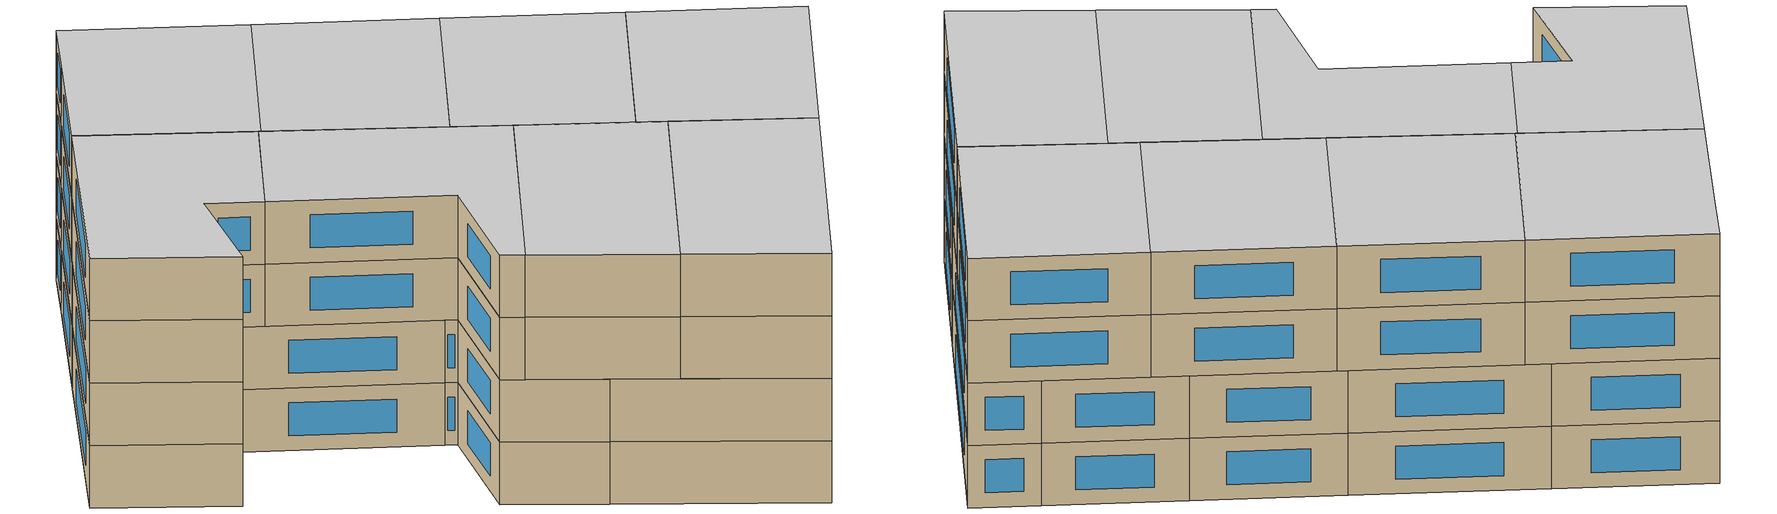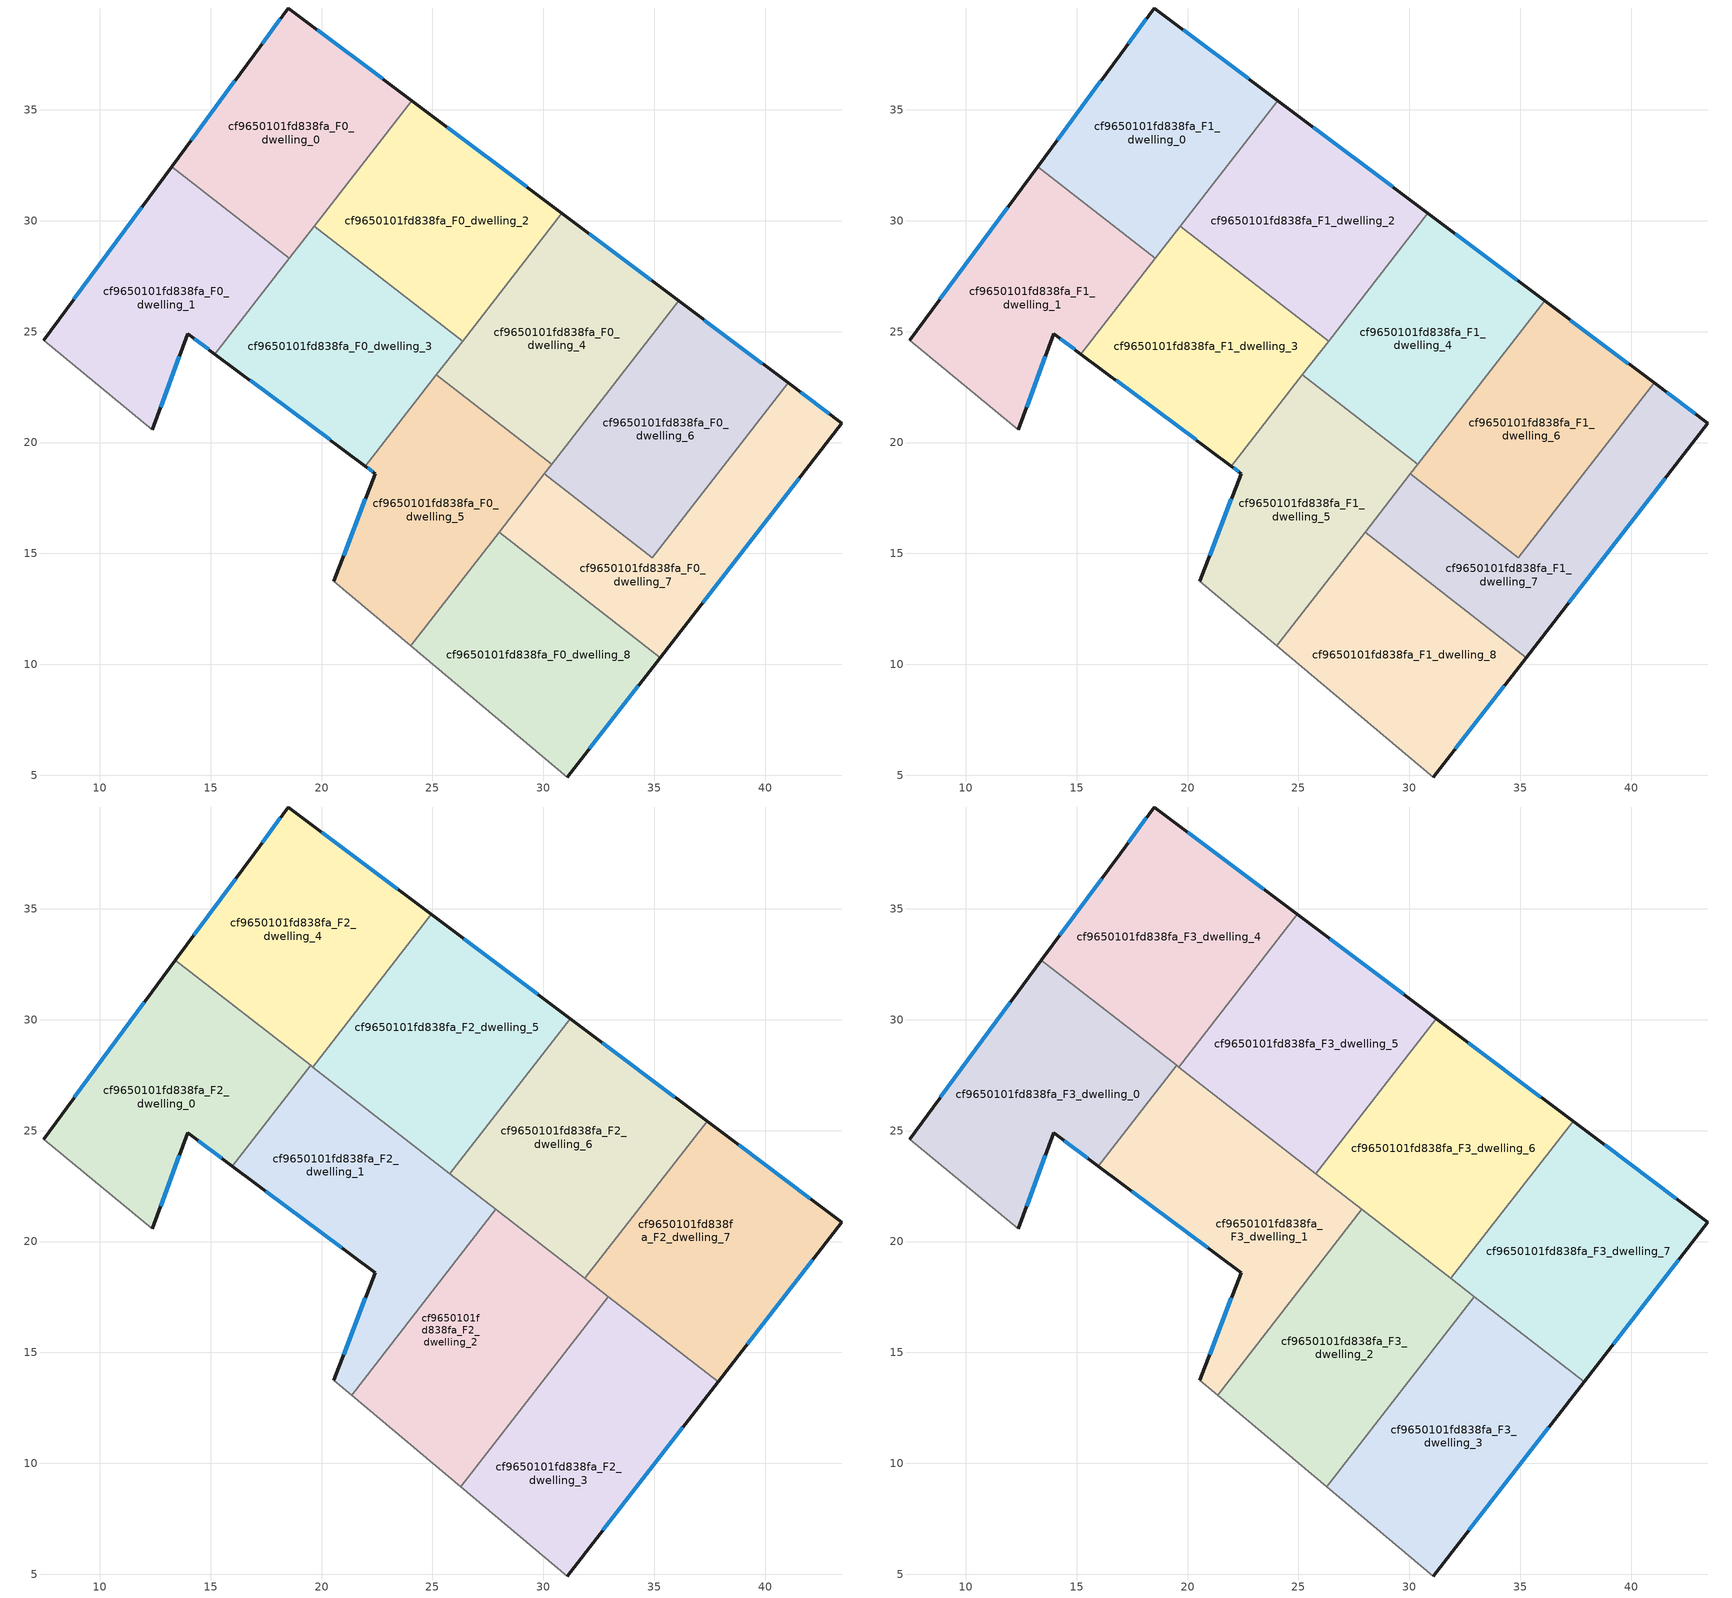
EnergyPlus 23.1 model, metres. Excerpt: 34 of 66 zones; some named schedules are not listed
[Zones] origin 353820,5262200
cf9650101fd838fa_F0_dwelling_0
 floor ground (EU_floor_Construction): 24.07,35.41 18.56,28.31 13.24,32.44 16.97,37.5 18.49,39.59 z0
 wall outside (EU_wall_Construction): 24.07,35.41 18.49,39.59 16.97,37.5 13.24,32.44 z0:3
 wall to cf9650101fd838fa_F0_dwelling_1 (EU_wall_Construction): 13.24,32.44 18.56,28.31 z0:3
 wall to cf9650101fd838fa_F0_dwelling_2 (EU_wall_Construction): 19.68,29.76 24.07,35.41 z0:3
 wall to cf9650101fd838fa_F0_dwelling_3 (EU_wall_Construction): 18.56,28.31 19.68,29.76 z0:3
 window (EU_Window_Construction): 22.76,36.4 19.8,38.61 / 16.1,36.31 14.12,33.63 / 18.14,39.1 17.33,37.99 z0.7:2.3
cf9650101fd838fa_F0_dwelling_1
 floor ground (EU_floor_Construction): 18.56,28.31 15.2,23.99 13.96,24.91 12.37,20.59 7.47,24.61 13.24,32.44 z0
 wall outside (EU_wall_Construction): 13.24,32.44 7.47,24.61 / 12.37,20.59 13.96,24.91 15.2,23.99 z0:3
 wall adiabatic (EU_wall_Construction): 7.47,24.61 12.37,20.59 z0:3
 wall to cf9650101fd838fa_F0_dwelling_3 (EU_wall_Construction): 15.2,23.99 18.56,28.31 z0:3
 window (EU_Window_Construction): 11.88,30.6 8.82,26.45 / 14.25,24.69 14.91,24.2 / 12.74,21.6 13.59,23.89 z0.7:2.3
cf9650101fd838fa_F0_dwelling_2
 floor ground (EU_floor_Construction): 30.84,30.34 26.36,24.58 19.68,29.76 24.07,35.41 z0
 wall outside (EU_wall_Construction): 30.84,30.34 24.07,35.41 z0:3
 wall to cf9650101fd838fa_F0_dwelling_3 (EU_wall_Construction): 19.68,29.76 26.36,24.58 z0:3
 wall to cf9650101fd838fa_F0_dwelling_4 (EU_wall_Construction): 26.36,24.58 30.84,30.34 z0:3
 window (EU_Window_Construction): 29.25,31.53 25.66,34.22 z0.7:2.3
cf9650101fd838fa_F0_dwelling_3
 floor ground (EU_floor_Construction): 26.36,24.58 21.97,18.93 15.2,23.99 19.68,29.76 z0
 wall outside (EU_wall_Construction): 15.2,23.99 21.97,18.93 z0:3
 wall to cf9650101fd838fa_F0_dwelling_5 (EU_wall_Construction): 21.97,18.93 25.18,23.07 z0:3
 wall to cf9650101fd838fa_F0_dwelling_4 (EU_wall_Construction): 25.19,23.07 26.36,24.58 z0:3
 window (EU_Window_Construction): 16.79,22.8 20.38,20.12 z0.7:2.3
cf9650101fd838fa_F0_dwelling_4
 floor ground (EU_floor_Construction): 36.11,26.38 30.39,19.02 25.18,23.07 30.84,30.34 z0
 wall outside (EU_wall_Construction): 36.11,26.38 30.84,30.34 z0:3
 wall to cf9650101fd838fa_F0_dwelling_5 (EU_wall_Construction): 25.18,23.07 30.39,19.02 z0:3
 wall to cf9650101fd838fa_F0_dwelling_6 (EU_wall_Construction): 30.39,19.02 36.11,26.38 z0:3
 window (EU_Window_Construction): 34.87,27.31 32.07,29.41 z0.7:2.3
cf9650101fd838fa_F0_dwelling_5
 floor ground (EU_floor_Construction): 30.39,19.02 24.03,10.84 20.55,13.76 22.42,18.6 21.97,18.93 25.18,23.07 z0
 wall outside (EU_wall_Construction): 21.97,18.93 22.42,18.6 20.55,13.76 z0:3
 wall adiabatic (EU_wall_Construction): 20.55,13.76 24.03,10.84 z0:3
 wall to cf9650101fd838fa_F0_dwelling_8 (EU_wall_Construction): 24.03,10.84 28.01,15.95 z0:3
 wall to cf9650101fd838fa_F0_dwelling_7 (EU_wall_Construction): 28.01,15.95 30.05,18.58 z0:3
 wall to cf9650101fd838fa_F0_dwelling_6 (EU_wall_Construction): 30.05,18.58 30.39,19.02 z0:3
 window (EU_Window_Construction): 21.98,17.47 20.99,14.89 / 22.08,18.86 22.31,18.68 z0.7:2.3
cf9650101fd838fa_F0_dwelling_6
 floor ground (EU_floor_Construction): 41.04,22.69 34.91,14.81 30.05,18.58 36.11,26.38 z0
 wall outside (EU_wall_Construction): 41.04,22.69 36.11,26.38 z0:3
 wall to cf9650101fd838fa_F0_dwelling_7 (EU_wall_Construction): 30.05,18.58 34.91,14.81 41.04,22.69 z0:3
 window (EU_Window_Construction): 39.88,23.56 37.27,25.52 z0.7:2.3
cf9650101fd838fa_F0_dwelling_7
 floor ground (EU_floor_Construction): 43.47,20.87 35.27,10.31 28.01,15.95 30.05,18.58 34.91,14.81 41.04,22.69 z0
 wall outside (EU_wall_Construction): 35.27,10.31 43.47,20.87 41.04,22.69 z0:3
 wall to cf9650101fd838fa_F0_dwelling_8 (EU_wall_Construction): 28.01,15.95 35.27,10.31 z0:3
 window (EU_Window_Construction): 42.9,21.3 41.61,22.26 / 37.19,12.79 41.54,18.39 z0.7:2.3
cf9650101fd838fa_F0_dwelling_8
 floor ground (EU_floor_Construction): 35.27,10.31 31.08,4.92 24.03,10.84 28.01,15.95 z0
 wall outside (EU_wall_Construction): 31.08,4.92 35.27,10.31 z0:3
 wall adiabatic (EU_wall_Construction): 24.03,10.84 31.08,4.92 z0:3
 window (EU_Window_Construction): 32.06,6.19 34.28,9.04 z0.7:2.3
cf9650101fd838fa_F1_dwelling_0
 floor to cf9650101fd838fa_F0_dwelling_0 (EU_floor_Construction): 24.07,35.41 18.56,28.31 13.24,32.44 16.97,37.5 18.49,39.59 z3
 wall outside (EU_wall_Construction): 24.07,35.41 18.49,39.59 16.97,37.5 13.24,32.44 z3:6
 wall to cf9650101fd838fa_F1_dwelling_1 (EU_wall_Construction): 13.24,32.44 18.56,28.31 z3:6
 wall to cf9650101fd838fa_F1_dwelling_2 (EU_wall_Construction): 19.68,29.76 24.07,35.41 z3:6
 wall to cf9650101fd838fa_F1_dwelling_3 (EU_wall_Construction): 18.56,28.31 19.68,29.76 z3:6
 window (EU_Window_Construction): 22.76,36.4 19.8,38.61 / 16.1,36.31 14.12,33.63 / 18.14,39.1 17.33,37.99 z3.7:5.3
cf9650101fd838fa_F1_dwelling_1
 floor to cf9650101fd838fa_F0_dwelling_1 (EU_floor_Construction): 18.56,28.31 15.2,23.99 13.96,24.91 12.37,20.59 7.47,24.61 13.24,32.44 z3
 wall outside (EU_wall_Construction): 13.24,32.44 7.47,24.61 / 12.37,20.59 13.96,24.91 15.2,23.99 z3:6
 wall adiabatic (EU_wall_Construction): 7.47,24.61 12.37,20.59 z3:6
 wall to cf9650101fd838fa_F1_dwelling_3 (EU_wall_Construction): 15.2,23.99 18.56,28.31 z3:6
 window (EU_Window_Construction): 11.88,30.6 8.82,26.45 / 14.25,24.69 14.91,24.2 / 12.74,21.6 13.59,23.89 z3.7:5.3
cf9650101fd838fa_F1_dwelling_2
 floor to cf9650101fd838fa_F0_dwelling_2 (EU_floor_Construction): 30.84,30.34 26.36,24.58 19.68,29.76 24.07,35.41 z3
 wall outside (EU_wall_Construction): 30.84,30.34 24.07,35.41 z3:6
 wall to cf9650101fd838fa_F1_dwelling_3 (EU_wall_Construction): 19.68,29.76 26.36,24.58 z3:6
 wall to cf9650101fd838fa_F1_dwelling_4 (EU_wall_Construction): 26.36,24.58 30.84,30.34 z3:6
 window (EU_Window_Construction): 29.25,31.53 25.66,34.22 z3.7:5.3
cf9650101fd838fa_F1_dwelling_3
 floor to cf9650101fd838fa_F0_dwelling_3 (EU_floor_Construction): 26.36,24.58 21.97,18.93 15.2,23.99 19.68,29.76 z3
 wall outside (EU_wall_Construction): 15.2,23.99 21.97,18.93 z3:6
 wall to cf9650101fd838fa_F1_dwelling_5 (EU_wall_Construction): 21.97,18.93 25.18,23.07 z3:6
 wall to cf9650101fd838fa_F1_dwelling_4 (EU_wall_Construction): 25.19,23.07 26.36,24.58 z3:6
 window (EU_Window_Construction): 16.79,22.8 20.38,20.12 z3.7:5.3
 ceiling adiabatic (EU_roof_Construction): 21.97,18.93 25.41,23.36 19.51,27.94 15.98,23.4 15.2,23.99 z6
cf9650101fd838fa_F1_dwelling_4
 floor to cf9650101fd838fa_F0_dwelling_4 (EU_floor_Construction): 36.11,26.38 30.39,19.02 25.18,23.07 30.84,30.34 z3
 wall outside (EU_wall_Construction): 36.11,26.38 30.84,30.34 z3:6
 wall to cf9650101fd838fa_F1_dwelling_5 (EU_wall_Construction): 25.18,23.07 30.39,19.02 z3:6
 wall to cf9650101fd838fa_F1_dwelling_6 (EU_wall_Construction): 30.39,19.02 36.11,26.38 z3:6
 window (EU_Window_Construction): 34.87,27.31 32.07,29.41 z3.7:5.3
 ceiling adiabatic (EU_roof_Construction): 30.62,19.31 36.11,26.38 31.22,30.05 25.79,23.07 25.41,23.36 25.18,23.07 27.64,21.16 27.86,21.45 z6
cf9650101fd838fa_F1_dwelling_5
 floor to cf9650101fd838fa_F0_dwelling_5 (EU_floor_Construction): 30.39,19.02 24.03,10.84 20.55,13.76 22.42,18.6 21.97,18.93 25.18,23.07 z3
 wall outside (EU_wall_Construction): 21.97,18.93 22.42,18.6 20.55,13.76 z3:6
 wall adiabatic (EU_wall_Construction): 20.55,13.76 24.03,10.84 z3:6
 wall to cf9650101fd838fa_F1_dwelling_8 (EU_wall_Construction): 24.03,10.84 28.01,15.95 z3:6
 wall to cf9650101fd838fa_F1_dwelling_7 (EU_wall_Construction): 28.01,15.95 30.05,18.58 z3:6
 wall to cf9650101fd838fa_F1_dwelling_6 (EU_wall_Construction): 30.05,18.58 30.39,19.02 z3:6
 window (EU_Window_Construction): 21.98,17.47 20.99,14.89 / 22.08,18.86 22.31,18.68 z3.7:5.3
cf9650101fd838fa_F1_dwelling_6
 floor to cf9650101fd838fa_F0_dwelling_6 (EU_floor_Construction): 41.04,22.69 34.91,14.81 30.05,18.58 36.11,26.38 z3
 wall outside (EU_wall_Construction): 41.04,22.69 36.11,26.38 z3:6
 wall to cf9650101fd838fa_F1_dwelling_7 (EU_wall_Construction): 30.05,18.58 34.91,14.81 41.04,22.69 z3:6
 window (EU_Window_Construction): 39.88,23.56 37.27,25.52 z3.7:5.3
 ceiling adiabatic (EU_roof_Construction): 34.91,14.81 35.48,15.54 30.62,19.31 30.05,18.58 z6
cf9650101fd838fa_F1_dwelling_7
 floor to cf9650101fd838fa_F0_dwelling_7 (EU_floor_Construction): 43.47,20.87 35.27,10.31 28.01,15.95 30.05,18.58 34.91,14.81 41.04,22.69 z3
 wall outside (EU_wall_Construction): 35.27,10.31 43.47,20.87 41.04,22.69 z3:6
 wall to cf9650101fd838fa_F1_dwelling_8 (EU_wall_Construction): 28.01,15.95 35.27,10.31 z3:6
 window (EU_Window_Construction): 42.9,21.3 41.61,22.26 / 37.19,12.79 41.54,18.39 z3.7:5.3
cf9650101fd838fa_F1_dwelling_8
 floor to cf9650101fd838fa_F0_dwelling_8 (EU_floor_Construction): 35.27,10.31 31.08,4.92 24.03,10.84 28.01,15.95 z3
 wall outside (EU_wall_Construction): 31.08,4.92 35.27,10.31 z3:6
 wall adiabatic (EU_wall_Construction): 24.03,10.84 31.08,4.92 z3:6
 window (EU_Window_Construction): 32.06,6.19 34.28,9.04 z3.7:5.3
cf9650101fd838fa_F2_dwelling_0
 floor to cf9650101fd838fa_F1_dwelling_1 (EU_floor_Construction): 18.56,28.31 15.2,23.99 13.96,24.91 12.37,20.59 7.47,24.61 13.24,32.44 z6
 floor to cf9650101fd838fa_F1_dwelling_0 (EU_floor_Construction): 18.74,28.54 18.56,28.31 13.24,32.44 13.42,32.68 z6
 floor to cf9650101fd838fa_F1_dwelling_3 (EU_floor_Construction): 19.51,27.94 15.98,23.4 15.2,23.99 18.74,28.54 z6
 wall outside (EU_wall_Construction): 13.41,32.68 7.47,24.61 / 12.37,20.59 13.96,24.91 15.98,23.4 z6:9
 wall to cf9650101fd838fa_F2_dwelling_1 (EU_wall_Construction): 15.98,23.4 19.51,27.94 z6:9
 wall adiabatic (EU_wall_Construction): 7.47,24.61 12.37,20.59 z6:9
 wall to cf9650101fd838fa_F2_dwelling_4 (EU_wall_Construction): 19.51,27.94 13.41,32.68 z6:9
 window (EU_Window_Construction): 12.02,30.78 8.86,26.51 / 14.44,24.55 15.51,23.75 / 12.74,21.6 13.59,23.89 z6.7:8.3
cf9650101fd838fa_F2_dwelling_1
 floor adiabatic (EU_floor_Construction): 25.41,23.36 21.97,18.93 15.98,23.4 19.51,27.94 z6; 27.86,21.45 27.64,21.16 25.18,23.07 25.41,23.36 z6
 floor to cf9650101fd838fa_F1_dwelling_5 (EU_floor_Construction): 27.64,21.16 21.36,13.08 20.55,13.76 22.42,18.6 21.97,18.93 25.18,23.07 z6
 wall outside (EU_wall_Construction): 15.98,23.4 22.42,18.6 20.55,13.76 z6:9
 wall to cf9650101fd838fa_F2_dwelling_2 (EU_wall_Construction): 21.36,13.08 27.86,21.45 z6:9
 wall adiabatic (EU_wall_Construction): 20.55,13.76 21.36,13.08 z6:9
 wall to cf9650101fd838fa_F2_dwelling_5 (EU_wall_Construction): 25.79,23.07 19.61,27.87 z6:9
 wall to cf9650101fd838fa_F2_dwelling_4 (EU_wall_Construction): 19.61,27.87 19.51,27.94 z6:9
 wall to cf9650101fd838fa_F2_dwelling_6 (EU_wall_Construction): 27.86,21.45 25.79,23.07 z6:9
 window (EU_Window_Construction): 21.98,17.47 20.99,14.89 / 17.5,22.27 20.91,19.73 z6.7:8.3
cf9650101fd838fa_F2_dwelling_2
 floor to cf9650101fd838fa_F1_dwelling_5 (EU_floor_Construction): 30.39,19.02 24.03,10.84 21.36,13.08 27.64,21.16 z6
 floor to cf9650101fd838fa_F1_dwelling_8 (EU_floor_Construction): 30.31,14.15 26.28,8.96 24.03,10.84 28.01,15.95 z6
 floor to cf9650101fd838fa_F1_dwelling_7 (EU_floor_Construction): 32.36,16.79 30.31,14.15 28.01,15.95 30.05,18.58 z6
 floor adiabatic (EU_floor_Construction): 32.93,17.52 32.36,16.79 30.05,18.58 30.62,19.31 z6
 floor to cf9650101fd838fa_F1_dwelling_4 (EU_floor_Construction): 30.62,19.31 30.39,19.02 27.64,21.16 27.86,21.45 z6
 wall to cf9650101fd838fa_F2_dwelling_3 (EU_wall_Construction): 26.28,8.96 32.93,17.52 z6:9
 wall adiabatic (EU_wall_Construction): 21.36,13.08 26.28,8.96 z6:9
 wall to cf9650101fd838fa_F2_dwelling_6 (EU_wall_Construction): 31.88,18.33 27.86,21.45 z6:9
 wall to cf9650101fd838fa_F2_dwelling_7 (EU_wall_Construction): 32.93,17.52 31.88,18.33 z6:9
cf9650101fd838fa_F2_dwelling_3
 floor to cf9650101fd838fa_F1_dwelling_8 (EU_floor_Construction): 35.27,10.31 31.08,4.92 26.28,8.96 30.31,14.15 z6
 floor to cf9650101fd838fa_F1_dwelling_7 (EU_floor_Construction): 35.48,15.54 37.88,13.67 35.27,10.31 30.31,14.15 32.36,16.79 34.91,14.81 z6
 floor adiabatic (EU_floor_Construction): 35.48,15.54 34.91,14.81 32.36,16.79 32.93,17.52 z6
 wall outside (EU_wall_Construction): 31.08,4.92 37.88,13.67 z6:9
 wall adiabatic (EU_wall_Construction): 26.28,8.96 31.08,4.92 z6:9
 wall to cf9650101fd838fa_F2_dwelling_7 (EU_wall_Construction): 37.88,13.67 32.93,17.52 z6:9
 window (EU_Window_Construction): 32.68,6.98 36.28,11.62 z6.7:8.3
cf9650101fd838fa_F2_dwelling_4
 floor to cf9650101fd838fa_F1_dwelling_0 (EU_floor_Construction): 24.07,35.41 18.74,28.54 13.42,32.68 16.97,37.5 18.49,39.59 z6
 floor to cf9650101fd838fa_F1_dwelling_2 (EU_floor_Construction): 24.95,34.75 20.55,29.09 19.68,29.76 24.07,35.41 z6
 floor to cf9650101fd838fa_F1_dwelling_3 (EU_floor_Construction): 20.55,29.09 19.61,27.87 18.74,28.54 19.68,29.76 z6
 wall outside (EU_wall_Construction): 24.95,34.75 18.49,39.59 16.97,37.5 13.41,32.68 z6:9
 wall to cf9650101fd838fa_F2_dwelling_5 (EU_wall_Construction): 19.61,27.87 24.95,34.75 z6:9
 window (EU_Window_Construction): 16.14,36.37 14.25,33.81 / 18.14,39.1 17.33,37.99 / 23.44,35.89 20.01,38.46 z6.7:8.3
cf9650101fd838fa_F2_dwelling_5
 floor to cf9650101fd838fa_F1_dwelling_2 (EU_floor_Construction): 30.84,30.34 26.36,24.58 20.55,29.09 24.95,34.75 z6
 floor to cf9650101fd838fa_F1_dwelling_3 (EU_floor_Construction): 26.36,24.58 25.41,23.36 19.61,27.87 20.55,29.09 z6
 floor to cf9650101fd838fa_F1_dwelling_4 (EU_floor_Construction): 31.22,30.05 25.79,23.07 25.41,23.36 30.84,30.34 z6
 wall outside (EU_wall_Construction): 31.22,30.05 24.95,34.75 z6:9
 wall to cf9650101fd838fa_F2_dwelling_6 (EU_wall_Construction): 25.79,23.07 31.22,30.05 z6:9
 window (EU_Window_Construction): 29.75,31.16 26.42,33.65 z6.7:8.3
cf9650101fd838fa_F2_dwelling_6
 floor adiabatic (EU_floor_Construction): 36.11,26.38 30.62,19.31 25.79,23.07 31.22,30.05 z6
 floor to cf9650101fd838fa_F1_dwelling_6 (EU_floor_Construction): 37.39,25.43 31.88,18.33 30.62,19.31 36.11,26.38 z6
 wall outside (EU_wall_Construction): 37.39,25.43 31.22,30.05 z6:9
 wall to cf9650101fd838fa_F2_dwelling_7 (EU_wall_Construction): 31.88,18.33 37.39,25.43 z6:9
 window (EU_Window_Construction): 35.94,26.51 32.67,28.97 z6.7:8.3
cf9650101fd838fa_F2_dwelling_7
 floor to cf9650101fd838fa_F1_dwelling_6 (EU_floor_Construction): 41.04,22.69 35.48,15.54 31.88,18.33 37.39,25.43 z6
 floor to cf9650101fd838fa_F1_dwelling_7 (EU_floor_Construction): 43.47,20.87 37.88,13.67 35.48,15.54 41.04,22.69 z6
 wall outside (EU_wall_Construction): 37.88,13.67 43.47,20.87 37.39,25.43 z6:9
 window (EU_Window_Construction): 42.04,21.94 38.82,24.36 / 39.19,15.36 42.16,19.18 z6.7:8.3
cf9650101fd838fa_F3_dwelling_0
 floor to cf9650101fd838fa_F2_dwelling_0 (EU_floor_Construction): 19.51,27.94 15.98,23.4 13.96,24.91 12.37,20.59 7.47,24.61 13.41,32.68 z9
 wall outside (EU_wall_Construction): 13.41,32.68 7.47,24.61 / 12.37,20.59 13.96,24.91 15.98,23.4 z9:12
 wall to cf9650101fd838fa_F3_dwelling_1 (EU_wall_Construction): 15.98,23.4 19.51,27.94 z9:12
 wall adiabatic (EU_wall_Construction): 7.47,24.61 12.37,20.59 z9:12
 wall to cf9650101fd838fa_F3_dwelling_4 (EU_wall_Construction): 19.51,27.94 13.41,32.68 z9:12
 window (EU_Window_Construction): 12.02,30.78 8.86,26.51 / 14.44,24.55 15.51,23.75 / 12.74,21.6 13.59,23.89 z9.7:11.3
 ceiling to cf9650101fd838fa_F4_dwelling_0 (EU_floor_Construction): 15.98,23.4 19.51,27.94 13.41,32.68 7.47,24.61 12.37,20.59 13.96,24.91 z12
cf9650101fd838fa_F3_dwelling_1
 floor to cf9650101fd838fa_F2_dwelling_1 (EU_floor_Construction): 27.86,21.45 21.36,13.08 20.55,13.76 22.42,18.6 15.98,23.4 19.51,27.94 z9
 wall outside (EU_wall_Construction): 15.98,23.4 22.42,18.6 20.55,13.76 z9:12
 wall to cf9650101fd838fa_F3_dwelling_2 (EU_wall_Construction): 21.36,13.08 27.86,21.45 z9:12
 wall adiabatic (EU_wall_Construction): 20.55,13.76 21.36,13.08 z9:12
 wall to cf9650101fd838fa_F3_dwelling_5 (EU_wall_Construction): 25.79,23.07 19.61,27.87 z9:12
 wall to cf9650101fd838fa_F3_dwelling_4 (EU_wall_Construction): 19.61,27.87 19.51,27.94 z9:12
 wall to cf9650101fd838fa_F3_dwelling_6 (EU_wall_Construction): 27.86,21.45 25.79,23.07 z9:12
 window (EU_Window_Construction): 21.98,17.47 20.99,14.89 / 17.5,22.27 20.91,19.73 z9.7:11.3
 ceiling to cf9650101fd838fa_F4_dwelling_1 (EU_floor_Construction): 21.36,13.08 27.86,21.45 19.51,27.94 15.98,23.4 22.42,18.6 20.55,13.76 z12
cf9650101fd838fa_F3_dwelling_2
 floor to cf9650101fd838fa_F2_dwelling_2 (EU_floor_Construction): 32.93,17.52 26.28,8.96 21.36,13.08 27.86,21.45 z9
 wall to cf9650101fd838fa_F3_dwelling_3 (EU_wall_Construction): 26.28,8.96 32.93,17.52 z9:12
 wall adiabatic (EU_wall_Construction): 21.36,13.08 26.28,8.96 z9:12
 wall to cf9650101fd838fa_F3_dwelling_6 (EU_wall_Construction): 31.88,18.33 27.86,21.45 z9:12
 wall to cf9650101fd838fa_F3_dwelling_7 (EU_wall_Construction): 32.93,17.52 31.88,18.33 z9:12
 ceiling to cf9650101fd838fa_F4_dwelling_2 (EU_floor_Construction): 26.28,8.96 32.93,17.52 27.86,21.45 21.36,13.08 z12
cf9650101fd838fa_F3_dwelling_3
 floor to cf9650101fd838fa_F2_dwelling_3 (EU_floor_Construction): 37.88,13.67 31.08,4.92 26.28,8.96 32.93,17.52 z9
 wall outside (EU_wall_Construction): 31.08,4.92 37.88,13.67 z9:12
 wall adiabatic (EU_wall_Construction): 26.28,8.96 31.08,4.92 z9:12
 wall to cf9650101fd838fa_F3_dwelling_7 (EU_wall_Construction): 37.88,13.67 32.93,17.52 z9:12
 window (EU_Window_Construction): 32.68,6.98 36.28,11.62 z9.7:11.3
 ceiling to cf9650101fd838fa_F4_dwelling_3 (EU_floor_Construction): 31.08,4.92 37.88,13.67 32.93,17.52 26.28,8.96 z12
cf9650101fd838fa_F3_dwelling_4
 floor to cf9650101fd838fa_F2_dwelling_4 (EU_floor_Construction): 24.95,34.75 19.61,27.87 13.41,32.68 16.97,37.5 18.49,39.59 z9
 wall outside (EU_wall_Construction): 24.95,34.75 18.49,39.59 16.97,37.5 13.41,32.68 z9:12
 wall to cf9650101fd838fa_F3_dwelling_5 (EU_wall_Construction): 19.61,27.87 24.95,34.75 z9:12
 window (EU_Window_Construction): 16.14,36.37 14.25,33.81 / 18.14,39.1 17.33,37.99 / 23.44,35.89 20.01,38.46 z9.7:11.3
 ceiling to cf9650101fd838fa_F4_dwelling_4 (EU_floor_Construction): 19.61,27.87 24.95,34.75 18.49,39.59 16.97,37.5 13.41,32.68 z12
cf9650101fd838fa_F3_dwelling_5
 floor to cf9650101fd838fa_F2_dwelling_5 (EU_floor_Construction): 31.22,30.05 25.79,23.07 19.61,27.87 24.95,34.75 z9
 wall outside (EU_wall_Construction): 31.22,30.05 24.95,34.75 z9:12
 wall to cf9650101fd838fa_F3_dwelling_6 (EU_wall_Construction): 25.79,23.07 31.22,30.05 z9:12
 window (EU_Window_Construction): 29.75,31.16 26.42,33.65 z9.7:11.3
 ceiling to cf9650101fd838fa_F4_dwelling_5 (EU_floor_Construction): 25.79,23.07 31.22,30.05 24.95,34.75 19.61,27.87 z12
cf9650101fd838fa_F3_dwelling_6
 floor to cf9650101fd838fa_F2_dwelling_6 (EU_floor_Construction): 37.39,25.43 31.88,18.33 25.79,23.07 31.22,30.05 z9
 wall outside (EU_wall_Construction): 37.39,25.43 31.22,30.05 z9:12
 wall to cf9650101fd838fa_F3_dwelling_7 (EU_wall_Construction): 31.88,18.33 37.39,25.43 z9:12
 window (EU_Window_Construction): 35.94,26.51 32.67,28.97 z9.7:11.3
 ceiling to cf9650101fd838fa_F4_dwelling_6 (EU_floor_Construction): 31.88,18.33 37.39,25.43 31.22,30.05 25.79,23.07 z12
cf9650101fd838fa_F3_dwelling_7
 floor to cf9650101fd838fa_F2_dwelling_7 (EU_floor_Construction): 43.47,20.87 37.88,13.67 31.88,18.33 37.39,25.43 z9
 wall outside (EU_wall_Construction): 37.88,13.67 43.47,20.87 37.39,25.43 z9:12
 window (EU_Window_Construction): 42.04,21.94 38.82,24.36 / 39.19,15.36 42.16,19.18 z9.7:11.3
 ceiling to cf9650101fd838fa_F4_dwelling_7 (EU_floor_Construction): 37.88,13.67 43.47,20.87 37.39,25.43 31.88,18.33 z12
[Building]
EU S2 Campaign: North Axis=0; Terrain=City; Solar Distribution=FullExterior
[Site:Location]
Budapest.Ferenc.Liszt.Intl.AP: Latitude=47.437; Longitude=19.256; Time Zone=1; Elevation=185
[SizingPeriod:WeatherFileDays]
AnnualSizingPeriod: Begin Month=1; Begin Day of Month=1; End Month=12; End Day of Month=31; Day of Week for Start Day=Monday; Use Weather File Daylight Saving Period=No; Use Weather File Rain and Snow Indicators=No
[MATERIAL]
EU_InternalMass_Material: Roughness=MediumRough; Thickness=0.1; Conductivity=1; Density=1800; Specific Heat=900; Thermal Absorptance=0.9; Solar Absorptance=0.7; Visible Absorptance=0.7
[MATERIAL:NOMASS] Roughness=MediumRough; Thermal Absorptance=0.9; Solar Absorptance=0.7; Visible Absorptance=0.7
Name | Thermal Resistance
EU_wall_NoMass | 0.832559
EU_roof_NoMass | 1.39638
EU_floor_NoMass | 0.872794
[WINDOWMATERIAL:SIMPLEGLAZINGSYSTEM]
EU_Window_SimpleGlazing: UFactor=2.79869; Solar Heat Gain Coefficient=0.75; Visible Transmittance=0.75
[CONSTRUCTION]
EU_wall_Construction: EU_wall_NoMass
EU_roof_Construction: EU_roof_NoMass
EU_floor_Construction: EU_floor_NoMass
EU_Window_Construction: EU_Window_SimpleGlazing
EU_InternalMass_Construction: EU_InternalMass_Material
[ZONE] Type=1; Multiplier=1; Ceiling Height=autocalculate; Floor Area=autocalculate; Part of Total Floor Area=Yes
Name | Volume
cf9650101fd838fa_F0_dwelling_0; cf9650101fd838fa_F1_dwelling_0 | 183.354
cf9650101fd838fa_F2_dwelling_0; cf9650101fd838fa_F3_dwelling_0 | 206.269
cf9650101fd838fa_F0_dwelling_1; cf9650101fd838fa_F1_dwelling_1 | 183.355
cf9650101fd838fa_F2_dwelling_1; cf9650101fd838fa_F3_dwelling_1 | 206.248
cf9650101fd838fa_F0_dwelling_2; cf9650101fd838fa_F1_dwelling_2 | 183.333
cf9650101fd838fa_F2_dwelling_2; cf9650101fd838fa_F3_dwelling_2 | 206.287
cf9650101fd838fa_F0_dwelling_3; cf9650101fd838fa_F1_dwelling_3 | 183.337
cf9650101fd838fa_F2_dwelling_3; cf9650101fd838fa_F3_dwelling_3 | 206.246
cf9650101fd838fa_F0_dwelling_4; cf9650101fd838fa_F1_dwelling_4 | 183.346
cf9650101fd838fa_F2_dwelling_4; cf9650101fd838fa_F3_dwelling_4 | 206.249
cf9650101fd838fa_F0_dwelling_5; cf9650101fd838fa_F1_dwelling_5 | 183.353
cf9650101fd838fa_F2_dwelling_5; cf9650101fd838fa_F3_dwelling_5 | 206.265
cf9650101fd838fa_F0_dwelling_6; cf9650101fd838fa_F1_dwelling_6 | 183.312
cf9650101fd838fa_F2_dwelling_6; cf9650101fd838fa_F3_dwelling_6 | 206.252
cf9650101fd838fa_F0_dwelling_7; cf9650101fd838fa_F1_dwelling_7 | 183.35
cf9650101fd838fa_F2_dwelling_7; cf9650101fd838fa_F3_dwelling_7 | 206.251
cf9650101fd838fa_F0_dwelling_8; cf9650101fd838fa_F1_dwelling_8 | 183.326
[INTERNALMASS] Construction=EU_InternalMass_Construction
Name | Zone or ZoneList | Surface Area
cf9650101fd838fa_F0_dwelling_0_EU_InternalMass | cf9650101fd838fa_F0_dwelling_0 | 61.1174
cf9650101fd838fa_F0_dwelling_1_EU_InternalMass | cf9650101fd838fa_F0_dwelling_1 | 61.1193
cf9650101fd838fa_F0_dwelling_2_EU_InternalMass | cf9650101fd838fa_F0_dwelling_2 | 61.1089
cf9650101fd838fa_F0_dwelling_3_EU_InternalMass | cf9650101fd838fa_F0_dwelling_3 | 61.1126
cf9650101fd838fa_F0_dwelling_4_EU_InternalMass | cf9650101fd838fa_F0_dwelling_4 | 61.1174
cf9650101fd838fa_F0_dwelling_5_EU_InternalMass | cf9650101fd838fa_F0_dwelling_5 | 61.1178
cf9650101fd838fa_F0_dwelling_6_EU_InternalMass | cf9650101fd838fa_F0_dwelling_6 | 61.1068
cf9650101fd838fa_F0_dwelling_7_EU_InternalMass | cf9650101fd838fa_F0_dwelling_7 | 61.1166
cf9650101fd838fa_F0_dwelling_8_EU_InternalMass | cf9650101fd838fa_F0_dwelling_8 | 61.1115
cf9650101fd838fa_F1_dwelling_0_EU_InternalMass | cf9650101fd838fa_F1_dwelling_0 | 61.1174
cf9650101fd838fa_F1_dwelling_1_EU_InternalMass | cf9650101fd838fa_F1_dwelling_1 | 61.1193
cf9650101fd838fa_F1_dwelling_2_EU_InternalMass | cf9650101fd838fa_F1_dwelling_2 | 61.1089
cf9650101fd838fa_F1_dwelling_3_EU_InternalMass | cf9650101fd838fa_F1_dwelling_3 | 61.1126
cf9650101fd838fa_F1_dwelling_4_EU_InternalMass | cf9650101fd838fa_F1_dwelling_4 | 61.1174
cf9650101fd838fa_F1_dwelling_5_EU_InternalMass | cf9650101fd838fa_F1_dwelling_5 | 61.1178
cf9650101fd838fa_F1_dwelling_6_EU_InternalMass | cf9650101fd838fa_F1_dwelling_6 | 61.1068
cf9650101fd838fa_F1_dwelling_7_EU_InternalMass | cf9650101fd838fa_F1_dwelling_7 | 61.1166
cf9650101fd838fa_F1_dwelling_8_EU_InternalMass | cf9650101fd838fa_F1_dwelling_8 | 61.1115
cf9650101fd838fa_F2_dwelling_0_EU_InternalMass | cf9650101fd838fa_F2_dwelling_0 | 68.7564
cf9650101fd838fa_F2_dwelling_1_EU_InternalMass | cf9650101fd838fa_F2_dwelling_1 | 68.7493
cf9650101fd838fa_F2_dwelling_2_EU_InternalMass | cf9650101fd838fa_F2_dwelling_2 | 68.7624
cf9650101fd838fa_F2_dwelling_3_EU_InternalMass | cf9650101fd838fa_F2_dwelling_3 | 68.7486
cf9650101fd838fa_F2_dwelling_4_EU_InternalMass | cf9650101fd838fa_F2_dwelling_4 | 68.7498
cf9650101fd838fa_F2_dwelling_5_EU_InternalMass | cf9650101fd838fa_F2_dwelling_5 | 68.7551
cf9650101fd838fa_F2_dwelling_6_EU_InternalMass | cf9650101fd838fa_F2_dwelling_6 | 68.7508
cf9650101fd838fa_F2_dwelling_7_EU_InternalMass | cf9650101fd838fa_F2_dwelling_7 | 68.7505
cf9650101fd838fa_F3_dwelling_0_EU_InternalMass | cf9650101fd838fa_F3_dwelling_0 | 68.7564
cf9650101fd838fa_F3_dwelling_1_EU_InternalMass | cf9650101fd838fa_F3_dwelling_1 | 68.7493
cf9650101fd838fa_F3_dwelling_2_EU_InternalMass | cf9650101fd838fa_F3_dwelling_2 | 68.7624
cf9650101fd838fa_F3_dwelling_3_EU_InternalMass | cf9650101fd838fa_F3_dwelling_3 | 68.7486
cf9650101fd838fa_F3_dwelling_4_EU_InternalMass | cf9650101fd838fa_F3_dwelling_4 | 68.7498
cf9650101fd838fa_F3_dwelling_5_EU_InternalMass | cf9650101fd838fa_F3_dwelling_5 | 68.7551
cf9650101fd838fa_F3_dwelling_6_EU_InternalMass | cf9650101fd838fa_F3_dwelling_6 | 68.7508
cf9650101fd838fa_F3_dwelling_7_EU_InternalMass | cf9650101fd838fa_F3_dwelling_7 | 68.7505
[OTHEREQUIPMENT] Fuel Type=Electricity; Design Level Calculation Method=Watts/Area; Power per Zone Floor Area=1; Fraction Latent=0; Fraction Radiant=0; Fraction Lost=0; Carbon Dioxide Generation Rate=0; EndUse Subcategory=EU_Step8_InternalGains
Name | Zone or ZoneList or Space or SpaceList | Schedule
EU_Step8_InternalGain_cf9650101fd838fa_F0_dwelling_0_f000 | cf9650101fd838fa_F0_dwelling_0 | EU_Step8_GainSchedule_cf9650101fd838fa_F0_dwelling_0_f000
EU_Step8_InternalGain_cf9650101fd838fa_F0_dwelling_1_f000 | cf9650101fd838fa_F0_dwelling_1 | EU_Step8_GainSchedule_cf9650101fd838fa_F0_dwelling_1_f000
EU_Step8_InternalGain_cf9650101fd838fa_F0_dwelling_2_f000 | cf9650101fd838fa_F0_dwelling_2 | EU_Step8_GainSchedule_cf9650101fd838fa_F0_dwelling_2_f000
EU_Step8_InternalGain_cf9650101fd838fa_F0_dwelling_3_f000 | cf9650101fd838fa_F0_dwelling_3 | EU_Step8_GainSchedule_cf9650101fd838fa_F0_dwelling_3_f000
EU_Step8_InternalGain_cf9650101fd838fa_F0_dwelling_4_f000 | cf9650101fd838fa_F0_dwelling_4 | EU_Step8_GainSchedule_cf9650101fd838fa_F0_dwelling_4_f000
EU_Step8_InternalGain_cf9650101fd838fa_F0_dwelling_5_f000 | cf9650101fd838fa_F0_dwelling_5 | EU_Step8_GainSchedule_cf9650101fd838fa_F0_dwelling_5_f000
EU_Step8_InternalGain_cf9650101fd838fa_F0_dwelling_6_f000 | cf9650101fd838fa_F0_dwelling_6 | EU_Step8_GainSchedule_cf9650101fd838fa_F0_dwelling_6_f000
EU_Step8_InternalGain_cf9650101fd838fa_F0_dwelling_7_f000 | cf9650101fd838fa_F0_dwelling_7 | EU_Step8_GainSchedule_cf9650101fd838fa_F0_dwelling_7_f000
EU_Step8_InternalGain_cf9650101fd838fa_F0_dwelling_8_f000 | cf9650101fd838fa_F0_dwelling_8 | EU_Step8_GainSchedule_cf9650101fd838fa_F0_dwelling_8_f000
EU_Step8_InternalGain_cf9650101fd838fa_F1_dwelling_0_f000 | cf9650101fd838fa_F1_dwelling_0 | EU_Step8_GainSchedule_cf9650101fd838fa_F1_dwelling_0_f000
EU_Step8_InternalGain_cf9650101fd838fa_F1_dwelling_1_f000 | cf9650101fd838fa_F1_dwelling_1 | EU_Step8_GainSchedule_cf9650101fd838fa_F1_dwelling_1_f000
EU_Step8_InternalGain_cf9650101fd838fa_F1_dwelling_2_f000 | cf9650101fd838fa_F1_dwelling_2 | EU_Step8_GainSchedule_cf9650101fd838fa_F1_dwelling_2_f000
EU_Step8_InternalGain_cf9650101fd838fa_F1_dwelling_3_f000 | cf9650101fd838fa_F1_dwelling_3 | EU_Step8_GainSchedule_cf9650101fd838fa_F1_dwelling_3_f000
EU_Step8_InternalGain_cf9650101fd838fa_F1_dwelling_4_f000 | cf9650101fd838fa_F1_dwelling_4 | EU_Step8_GainSchedule_cf9650101fd838fa_F1_dwelling_4_f000
EU_Step8_InternalGain_cf9650101fd838fa_F1_dwelling_5_f000 | cf9650101fd838fa_F1_dwelling_5 | EU_Step8_GainSchedule_cf9650101fd838fa_F1_dwelling_5_f000
EU_Step8_InternalGain_cf9650101fd838fa_F1_dwelling_6_f000 | cf9650101fd838fa_F1_dwelling_6 | EU_Step8_GainSchedule_cf9650101fd838fa_F1_dwelling_6_f000
EU_Step8_InternalGain_cf9650101fd838fa_F1_dwelling_7_f000 | cf9650101fd838fa_F1_dwelling_7 | EU_Step8_GainSchedule_cf9650101fd838fa_F1_dwelling_7_f000
EU_Step8_InternalGain_cf9650101fd838fa_F1_dwelling_8_f000 | cf9650101fd838fa_F1_dwelling_8 | EU_Step8_GainSchedule_cf9650101fd838fa_F1_dwelling_8_f000
EU_Step8_InternalGain_cf9650101fd838fa_F2_dwelling_0_f000 | cf9650101fd838fa_F2_dwelling_0 | EU_Step8_GainSchedule_cf9650101fd838fa_F2_dwelling_0_f000
EU_Step8_InternalGain_cf9650101fd838fa_F2_dwelling_1_f000 | cf9650101fd838fa_F2_dwelling_1 | EU_Step8_GainSchedule_cf9650101fd838fa_F2_dwelling_1_f000
EU_Step8_InternalGain_cf9650101fd838fa_F2_dwelling_2_f000 | cf9650101fd838fa_F2_dwelling_2 | EU_Step8_GainSchedule_cf9650101fd838fa_F2_dwelling_2_f000
EU_Step8_InternalGain_cf9650101fd838fa_F2_dwelling_3_f000 | cf9650101fd838fa_F2_dwelling_3 | EU_Step8_GainSchedule_cf9650101fd838fa_F2_dwelling_3_f000
EU_Step8_InternalGain_cf9650101fd838fa_F2_dwelling_4_f000 | cf9650101fd838fa_F2_dwelling_4 | EU_Step8_GainSchedule_cf9650101fd838fa_F2_dwelling_4_f000
EU_Step8_InternalGain_cf9650101fd838fa_F2_dwelling_5_f000 | cf9650101fd838fa_F2_dwelling_5 | EU_Step8_GainSchedule_cf9650101fd838fa_F2_dwelling_5_f000
EU_Step8_InternalGain_cf9650101fd838fa_F2_dwelling_6_f000 | cf9650101fd838fa_F2_dwelling_6 | EU_Step8_GainSchedule_cf9650101fd838fa_F2_dwelling_6_f000
EU_Step8_InternalGain_cf9650101fd838fa_F2_dwelling_7_f000 | cf9650101fd838fa_F2_dwelling_7 | EU_Step8_GainSchedule_cf9650101fd838fa_F2_dwelling_7_f000
EU_Step8_InternalGain_cf9650101fd838fa_F3_dwelling_0_f000 | cf9650101fd838fa_F3_dwelling_0 | EU_Step8_GainSchedule_cf9650101fd838fa_F3_dwelling_0_f000
EU_Step8_InternalGain_cf9650101fd838fa_F3_dwelling_1_f000 | cf9650101fd838fa_F3_dwelling_1 | EU_Step8_GainSchedule_cf9650101fd838fa_F3_dwelling_1_f000
EU_Step8_InternalGain_cf9650101fd838fa_F3_dwelling_2_f000 | cf9650101fd838fa_F3_dwelling_2 | EU_Step8_GainSchedule_cf9650101fd838fa_F3_dwelling_2_f000
EU_Step8_InternalGain_cf9650101fd838fa_F3_dwelling_3_f000 | cf9650101fd838fa_F3_dwelling_3 | EU_Step8_GainSchedule_cf9650101fd838fa_F3_dwelling_3_f000
EU_Step8_InternalGain_cf9650101fd838fa_F3_dwelling_4_f000 | cf9650101fd838fa_F3_dwelling_4 | EU_Step8_GainSchedule_cf9650101fd838fa_F3_dwelling_4_f000
EU_Step8_InternalGain_cf9650101fd838fa_F3_dwelling_5_f000 | cf9650101fd838fa_F3_dwelling_5 | EU_Step8_GainSchedule_cf9650101fd838fa_F3_dwelling_5_f000
EU_Step8_InternalGain_cf9650101fd838fa_F3_dwelling_6_f000 | cf9650101fd838fa_F3_dwelling_6 | EU_Step8_GainSchedule_cf9650101fd838fa_F3_dwelling_6_f000
EU_Step8_InternalGain_cf9650101fd838fa_F3_dwelling_7_f000 | cf9650101fd838fa_F3_dwelling_7 | EU_Step8_GainSchedule_cf9650101fd838fa_F3_dwelling_7_f000
[ZONEVENTILATION:DESIGNFLOWRATE] Schedule=EU_AlwaysOn; Design Flow Rate Calculation Method=AirChanges/Hour; Air Changes per Hour=0.475469; Ventilation Type=Natural; Fan Pressure Rise=0; Fan Total Efficiency=1; Constant Term Coefficient=1; Temperature Term Coefficient=0; Velocity Term Coefficient=0; Velocity Squared Term Coefficient=0; Minimum Indoor Temperature=-100; Maximum Indoor Temperature=100; Delta Temperature=-100; Minimum Outdoor Temperature=-100; Maximum Outdoor Temperature=100; Maximum Wind Speed=40
Name | Zone or ZoneList or Space or SpaceList
EU_ConstantAir_cf9650101fd838fa_F0_dwelling_0 | cf9650101fd838fa_F0_dwelling_0
EU_ConstantAir_cf9650101fd838fa_F0_dwelling_1 | cf9650101fd838fa_F0_dwelling_1
EU_ConstantAir_cf9650101fd838fa_F0_dwelling_2 | cf9650101fd838fa_F0_dwelling_2
EU_ConstantAir_cf9650101fd838fa_F0_dwelling_3 | cf9650101fd838fa_F0_dwelling_3
EU_ConstantAir_cf9650101fd838fa_F0_dwelling_4 | cf9650101fd838fa_F0_dwelling_4
EU_ConstantAir_cf9650101fd838fa_F0_dwelling_5 | cf9650101fd838fa_F0_dwelling_5
EU_ConstantAir_cf9650101fd838fa_F0_dwelling_6 | cf9650101fd838fa_F0_dwelling_6
EU_ConstantAir_cf9650101fd838fa_F0_dwelling_7 | cf9650101fd838fa_F0_dwelling_7
EU_ConstantAir_cf9650101fd838fa_F0_dwelling_8 | cf9650101fd838fa_F0_dwelling_8
EU_ConstantAir_cf9650101fd838fa_F1_dwelling_0 | cf9650101fd838fa_F1_dwelling_0
EU_ConstantAir_cf9650101fd838fa_F1_dwelling_1 | cf9650101fd838fa_F1_dwelling_1
EU_ConstantAir_cf9650101fd838fa_F1_dwelling_2 | cf9650101fd838fa_F1_dwelling_2
EU_ConstantAir_cf9650101fd838fa_F1_dwelling_3 | cf9650101fd838fa_F1_dwelling_3
EU_ConstantAir_cf9650101fd838fa_F1_dwelling_4 | cf9650101fd838fa_F1_dwelling_4
EU_ConstantAir_cf9650101fd838fa_F1_dwelling_5 | cf9650101fd838fa_F1_dwelling_5
EU_ConstantAir_cf9650101fd838fa_F1_dwelling_6 | cf9650101fd838fa_F1_dwelling_6
EU_ConstantAir_cf9650101fd838fa_F1_dwelling_7 | cf9650101fd838fa_F1_dwelling_7
EU_ConstantAir_cf9650101fd838fa_F1_dwelling_8 | cf9650101fd838fa_F1_dwelling_8
EU_ConstantAir_cf9650101fd838fa_F2_dwelling_0 | cf9650101fd838fa_F2_dwelling_0
EU_ConstantAir_cf9650101fd838fa_F2_dwelling_1 | cf9650101fd838fa_F2_dwelling_1
EU_ConstantAir_cf9650101fd838fa_F2_dwelling_2 | cf9650101fd838fa_F2_dwelling_2
EU_ConstantAir_cf9650101fd838fa_F2_dwelling_3 | cf9650101fd838fa_F2_dwelling_3
EU_ConstantAir_cf9650101fd838fa_F2_dwelling_4 | cf9650101fd838fa_F2_dwelling_4
EU_ConstantAir_cf9650101fd838fa_F2_dwelling_5 | cf9650101fd838fa_F2_dwelling_5
EU_ConstantAir_cf9650101fd838fa_F2_dwelling_6 | cf9650101fd838fa_F2_dwelling_6
EU_ConstantAir_cf9650101fd838fa_F2_dwelling_7 | cf9650101fd838fa_F2_dwelling_7
EU_ConstantAir_cf9650101fd838fa_F3_dwelling_0 | cf9650101fd838fa_F3_dwelling_0
EU_ConstantAir_cf9650101fd838fa_F3_dwelling_1 | cf9650101fd838fa_F3_dwelling_1
EU_ConstantAir_cf9650101fd838fa_F3_dwelling_2 | cf9650101fd838fa_F3_dwelling_2
EU_ConstantAir_cf9650101fd838fa_F3_dwelling_3 | cf9650101fd838fa_F3_dwelling_3
EU_ConstantAir_cf9650101fd838fa_F3_dwelling_4 | cf9650101fd838fa_F3_dwelling_4
EU_ConstantAir_cf9650101fd838fa_F3_dwelling_5 | cf9650101fd838fa_F3_dwelling_5
EU_ConstantAir_cf9650101fd838fa_F3_dwelling_6 | cf9650101fd838fa_F3_dwelling_6
EU_ConstantAir_cf9650101fd838fa_F3_dwelling_7 | cf9650101fd838fa_F3_dwelling_7
[HVACTEMPLATE:ZONE:IDEALLOADSAIRSYSTEM] System Availability Schedule=EU_AlwaysOn; Maximum Heating Supply Air Temperature=50; Minimum Cooling Supply Air Temperature=13; Maximum Heating Supply Air Humidity Ratio=0.0156; Minimum Cooling Supply Air Humidity Ratio=0.0077; Heating Limit=NoLimit; Cooling Limit=NoLimit; Heating Availability Schedule=EU_AlwaysOn; Cooling Availability Schedule=EU_CoolingOff; Dehumidification Control Type=ConstantSensibleHeatRatio; Cooling Sensible Heat Ratio=0.7; Dehumidification Setpoint=60; Humidification Control Type=None; Humidification Setpoint=30; Outdoor Air Method=None; Outdoor Air Flow Rate per Person=0.00944; Outdoor Air Flow Rate per Zone Floor Area=0; Outdoor Air Flow Rate per Zone=0; Demand Controlled Ventilation Type=None; Outdoor Air Economizer Type=NoEconomizer; Heat Recovery Type=None; Sensible Heat Recovery Effectiveness=0.7; Latent Heat Recovery Effectiveness=0.65
Name | Template Thermostat
cf9650101fd838fa_F0_dwelling_0 | EU_HeatOnly_cf9650101fd838fa_F0_dwelling_0
cf9650101fd838fa_F0_dwelling_1 | EU_HeatOnly_cf9650101fd838fa_F0_dwelling_1
cf9650101fd838fa_F0_dwelling_2 | EU_HeatOnly_cf9650101fd838fa_F0_dwelling_2
cf9650101fd838fa_F0_dwelling_3 | EU_HeatOnly_cf9650101fd838fa_F0_dwelling_3
cf9650101fd838fa_F0_dwelling_4 | EU_HeatOnly_cf9650101fd838fa_F0_dwelling_4
cf9650101fd838fa_F0_dwelling_5 | EU_HeatOnly_cf9650101fd838fa_F0_dwelling_5
cf9650101fd838fa_F0_dwelling_6 | EU_HeatOnly_cf9650101fd838fa_F0_dwelling_6
cf9650101fd838fa_F0_dwelling_7 | EU_HeatOnly_cf9650101fd838fa_F0_dwelling_7
cf9650101fd838fa_F0_dwelling_8 | EU_HeatOnly_cf9650101fd838fa_F0_dwelling_8
cf9650101fd838fa_F1_dwelling_0 | EU_HeatOnly_cf9650101fd838fa_F1_dwelling_0
cf9650101fd838fa_F1_dwelling_1 | EU_HeatOnly_cf9650101fd838fa_F1_dwelling_1
cf9650101fd838fa_F1_dwelling_2 | EU_HeatOnly_cf9650101fd838fa_F1_dwelling_2
cf9650101fd838fa_F1_dwelling_3 | EU_HeatOnly_cf9650101fd838fa_F1_dwelling_3
cf9650101fd838fa_F1_dwelling_4 | EU_HeatOnly_cf9650101fd838fa_F1_dwelling_4
cf9650101fd838fa_F1_dwelling_5 | EU_HeatOnly_cf9650101fd838fa_F1_dwelling_5
cf9650101fd838fa_F1_dwelling_6 | EU_HeatOnly_cf9650101fd838fa_F1_dwelling_6
cf9650101fd838fa_F1_dwelling_7 | EU_HeatOnly_cf9650101fd838fa_F1_dwelling_7
cf9650101fd838fa_F1_dwelling_8 | EU_HeatOnly_cf9650101fd838fa_F1_dwelling_8
cf9650101fd838fa_F2_dwelling_0 | EU_HeatOnly_cf9650101fd838fa_F2_dwelling_0
cf9650101fd838fa_F2_dwelling_1 | EU_HeatOnly_cf9650101fd838fa_F2_dwelling_1
cf9650101fd838fa_F2_dwelling_2 | EU_HeatOnly_cf9650101fd838fa_F2_dwelling_2
cf9650101fd838fa_F2_dwelling_3 | EU_HeatOnly_cf9650101fd838fa_F2_dwelling_3
cf9650101fd838fa_F2_dwelling_4 | EU_HeatOnly_cf9650101fd838fa_F2_dwelling_4
cf9650101fd838fa_F2_dwelling_5 | EU_HeatOnly_cf9650101fd838fa_F2_dwelling_5
cf9650101fd838fa_F2_dwelling_6 | EU_HeatOnly_cf9650101fd838fa_F2_dwelling_6
cf9650101fd838fa_F2_dwelling_7 | EU_HeatOnly_cf9650101fd838fa_F2_dwelling_7
cf9650101fd838fa_F3_dwelling_0 | EU_HeatOnly_cf9650101fd838fa_F3_dwelling_0
cf9650101fd838fa_F3_dwelling_1 | EU_HeatOnly_cf9650101fd838fa_F3_dwelling_1
cf9650101fd838fa_F3_dwelling_2 | EU_HeatOnly_cf9650101fd838fa_F3_dwelling_2
cf9650101fd838fa_F3_dwelling_3 | EU_HeatOnly_cf9650101fd838fa_F3_dwelling_3
cf9650101fd838fa_F3_dwelling_4 | EU_HeatOnly_cf9650101fd838fa_F3_dwelling_4
cf9650101fd838fa_F3_dwelling_5 | EU_HeatOnly_cf9650101fd838fa_F3_dwelling_5
cf9650101fd838fa_F3_dwelling_6 | EU_HeatOnly_cf9650101fd838fa_F3_dwelling_6
cf9650101fd838fa_F3_dwelling_7 | EU_HeatOnly_cf9650101fd838fa_F3_dwelling_7
[SIZING:ZONE] Zone Cooling Design Supply Air Temperature Input Method=SupplyAirTemperature; Zone Cooling Design Supply Air Temperature=13; Zone Heating Design Supply Air Temperature Input Method=SupplyAirTemperature; Zone Heating Design Supply Air Temperature=50; Zone Cooling Design Supply Air Humidity Ratio=0.008; Zone Heating Design Supply Air Humidity Ratio=0.008; Cooling Design Air Flow Method=DesignDay; Cooling Design Air Flow Rate=0; Cooling Minimum Air Flow per Zone Floor Area=0.000762; Cooling Minimum Air Flow=0; Cooling Minimum Air Flow Fraction=0.2; Heating Design Air Flow Method=DesignDay; Heating Design Air Flow Rate=0; Heating Maximum Air Flow per Zone Floor Area=0.002032; Heating Maximum Air Flow=0.141576; Heating Maximum Air Flow Fraction=0.3; Account for Dedicated Outdoor Air System=No; Dedicated Outdoor Air System Control Strategy=NeutralSupplyAir; Dedicated Outdoor Air Low Setpoint Temperature for Design=autosize; Dedicated Outdoor Air High Setpoint Temperature for Design=autosize; Zone Load Sizing Method=Sensible Load Only No Latent Load; Zone Latent Cooling Design Supply Air Humidity Ratio Input Method=HumidityRatioDifference; Zone Cooling Design Supply Air Humidity Ratio Difference=0.005; Zone Latent Heating Design Supply Air Humidity Ratio Input Method=HumidityRatioDifference; Zone Humidification Design Supply Air Humidity Ratio Difference=0.005
cf9650101fd838fa_F0_dwelling_0; cf9650101fd838fa_F0_dwelling_1; cf9650101fd838fa_F0_dwelling_2; cf9650101fd838fa_F0_dwelling_3; cf9650101fd838fa_F0_dwelling_4; cf9650101fd838fa_F0_dwelling_5; cf9650101fd838fa_F0_dwelling_6; cf9650101fd838fa_F0_dwelling_7; cf9650101fd838fa_F0_dwelling_8; cf9650101fd838fa_F1_dwelling_0; cf9650101fd838fa_F1_dwelling_1; cf9650101fd838fa_F1_dwelling_2; cf9650101fd838fa_F1_dwelling_3; cf9650101fd838fa_F1_dwelling_4; cf9650101fd838fa_F1_dwelling_5; cf9650101fd838fa_F1_dwelling_6; cf9650101fd838fa_F1_dwelling_7; cf9650101fd838fa_F1_dwelling_8; cf9650101fd838fa_F2_dwelling_0; cf9650101fd838fa_F2_dwelling_1; cf9650101fd838fa_F2_dwelling_2; cf9650101fd838fa_F2_dwelling_3; cf9650101fd838fa_F2_dwelling_4; cf9650101fd838fa_F2_dwelling_5; cf9650101fd838fa_F2_dwelling_6; cf9650101fd838fa_F2_dwelling_7; cf9650101fd838fa_F3_dwelling_0; cf9650101fd838fa_F3_dwelling_1; cf9650101fd838fa_F3_dwelling_2; cf9650101fd838fa_F3_dwelling_3; cf9650101fd838fa_F3_dwelling_4; cf9650101fd838fa_F3_dwelling_5; cf9650101fd838fa_F3_dwelling_6; cf9650101fd838fa_F3_dwelling_7
[SCHEDULE:FILE] Column Number=1; Rows to Skip at Top=0; Number of Hours of Data=8760; Column Separator=Comma; Interpolate to Timestep=No; Minutes per Item=60; Adjust Schedule for Daylight Savings=Yes
Name | File
EU_Step8_GainSchedule_cf9650101fd838fa_F0_dwelling_0_f000 | ../../schedules/cf9650101fd838fa/cf9650101fd838fa_F0_dwelling_0_f000_gain.csv
EU_Step8_GainSchedule_cf9650101fd838fa_F0_dwelling_1_f000 | ../../schedules/cf9650101fd838fa/cf9650101fd838fa_F0_dwelling_1_f000_gain.csv
EU_Step8_GainSchedule_cf9650101fd838fa_F0_dwelling_2_f000 | ../../schedules/cf9650101fd838fa/cf9650101fd838fa_F0_dwelling_2_f000_gain.csv
EU_Step8_GainSchedule_cf9650101fd838fa_F0_dwelling_3_f000 | ../../schedules/cf9650101fd838fa/cf9650101fd838fa_F0_dwelling_3_f000_gain.csv
EU_Step8_GainSchedule_cf9650101fd838fa_F0_dwelling_4_f000 | ../../schedules/cf9650101fd838fa/cf9650101fd838fa_F0_dwelling_4_f000_gain.csv
EU_Step8_GainSchedule_cf9650101fd838fa_F0_dwelling_5_f000 | ../../schedules/cf9650101fd838fa/cf9650101fd838fa_F0_dwelling_5_f000_gain.csv
EU_Step8_GainSchedule_cf9650101fd838fa_F0_dwelling_6_f000 | ../../schedules/cf9650101fd838fa/cf9650101fd838fa_F0_dwelling_6_f000_gain.csv
EU_Step8_GainSchedule_cf9650101fd838fa_F0_dwelling_7_f000 | ../../schedules/cf9650101fd838fa/cf9650101fd838fa_F0_dwelling_7_f000_gain.csv
EU_Step8_GainSchedule_cf9650101fd838fa_F0_dwelling_8_f000 | ../../schedules/cf9650101fd838fa/cf9650101fd838fa_F0_dwelling_8_f000_gain.csv
EU_Step8_GainSchedule_cf9650101fd838fa_F1_dwelling_0_f000 | ../../schedules/cf9650101fd838fa/cf9650101fd838fa_F1_dwelling_0_f000_gain.csv
EU_Step8_GainSchedule_cf9650101fd838fa_F1_dwelling_1_f000 | ../../schedules/cf9650101fd838fa/cf9650101fd838fa_F1_dwelling_1_f000_gain.csv
EU_Step8_GainSchedule_cf9650101fd838fa_F1_dwelling_2_f000 | ../../schedules/cf9650101fd838fa/cf9650101fd838fa_F1_dwelling_2_f000_gain.csv
EU_Step8_GainSchedule_cf9650101fd838fa_F1_dwelling_3_f000 | ../../schedules/cf9650101fd838fa/cf9650101fd838fa_F1_dwelling_3_f000_gain.csv
EU_Step8_GainSchedule_cf9650101fd838fa_F1_dwelling_4_f000 | ../../schedules/cf9650101fd838fa/cf9650101fd838fa_F1_dwelling_4_f000_gain.csv
EU_Step8_GainSchedule_cf9650101fd838fa_F1_dwelling_5_f000 | ../../schedules/cf9650101fd838fa/cf9650101fd838fa_F1_dwelling_5_f000_gain.csv
EU_Step8_GainSchedule_cf9650101fd838fa_F1_dwelling_6_f000 | ../../schedules/cf9650101fd838fa/cf9650101fd838fa_F1_dwelling_6_f000_gain.csv
EU_Step8_GainSchedule_cf9650101fd838fa_F1_dwelling_7_f000 | ../../schedules/cf9650101fd838fa/cf9650101fd838fa_F1_dwelling_7_f000_gain.csv
